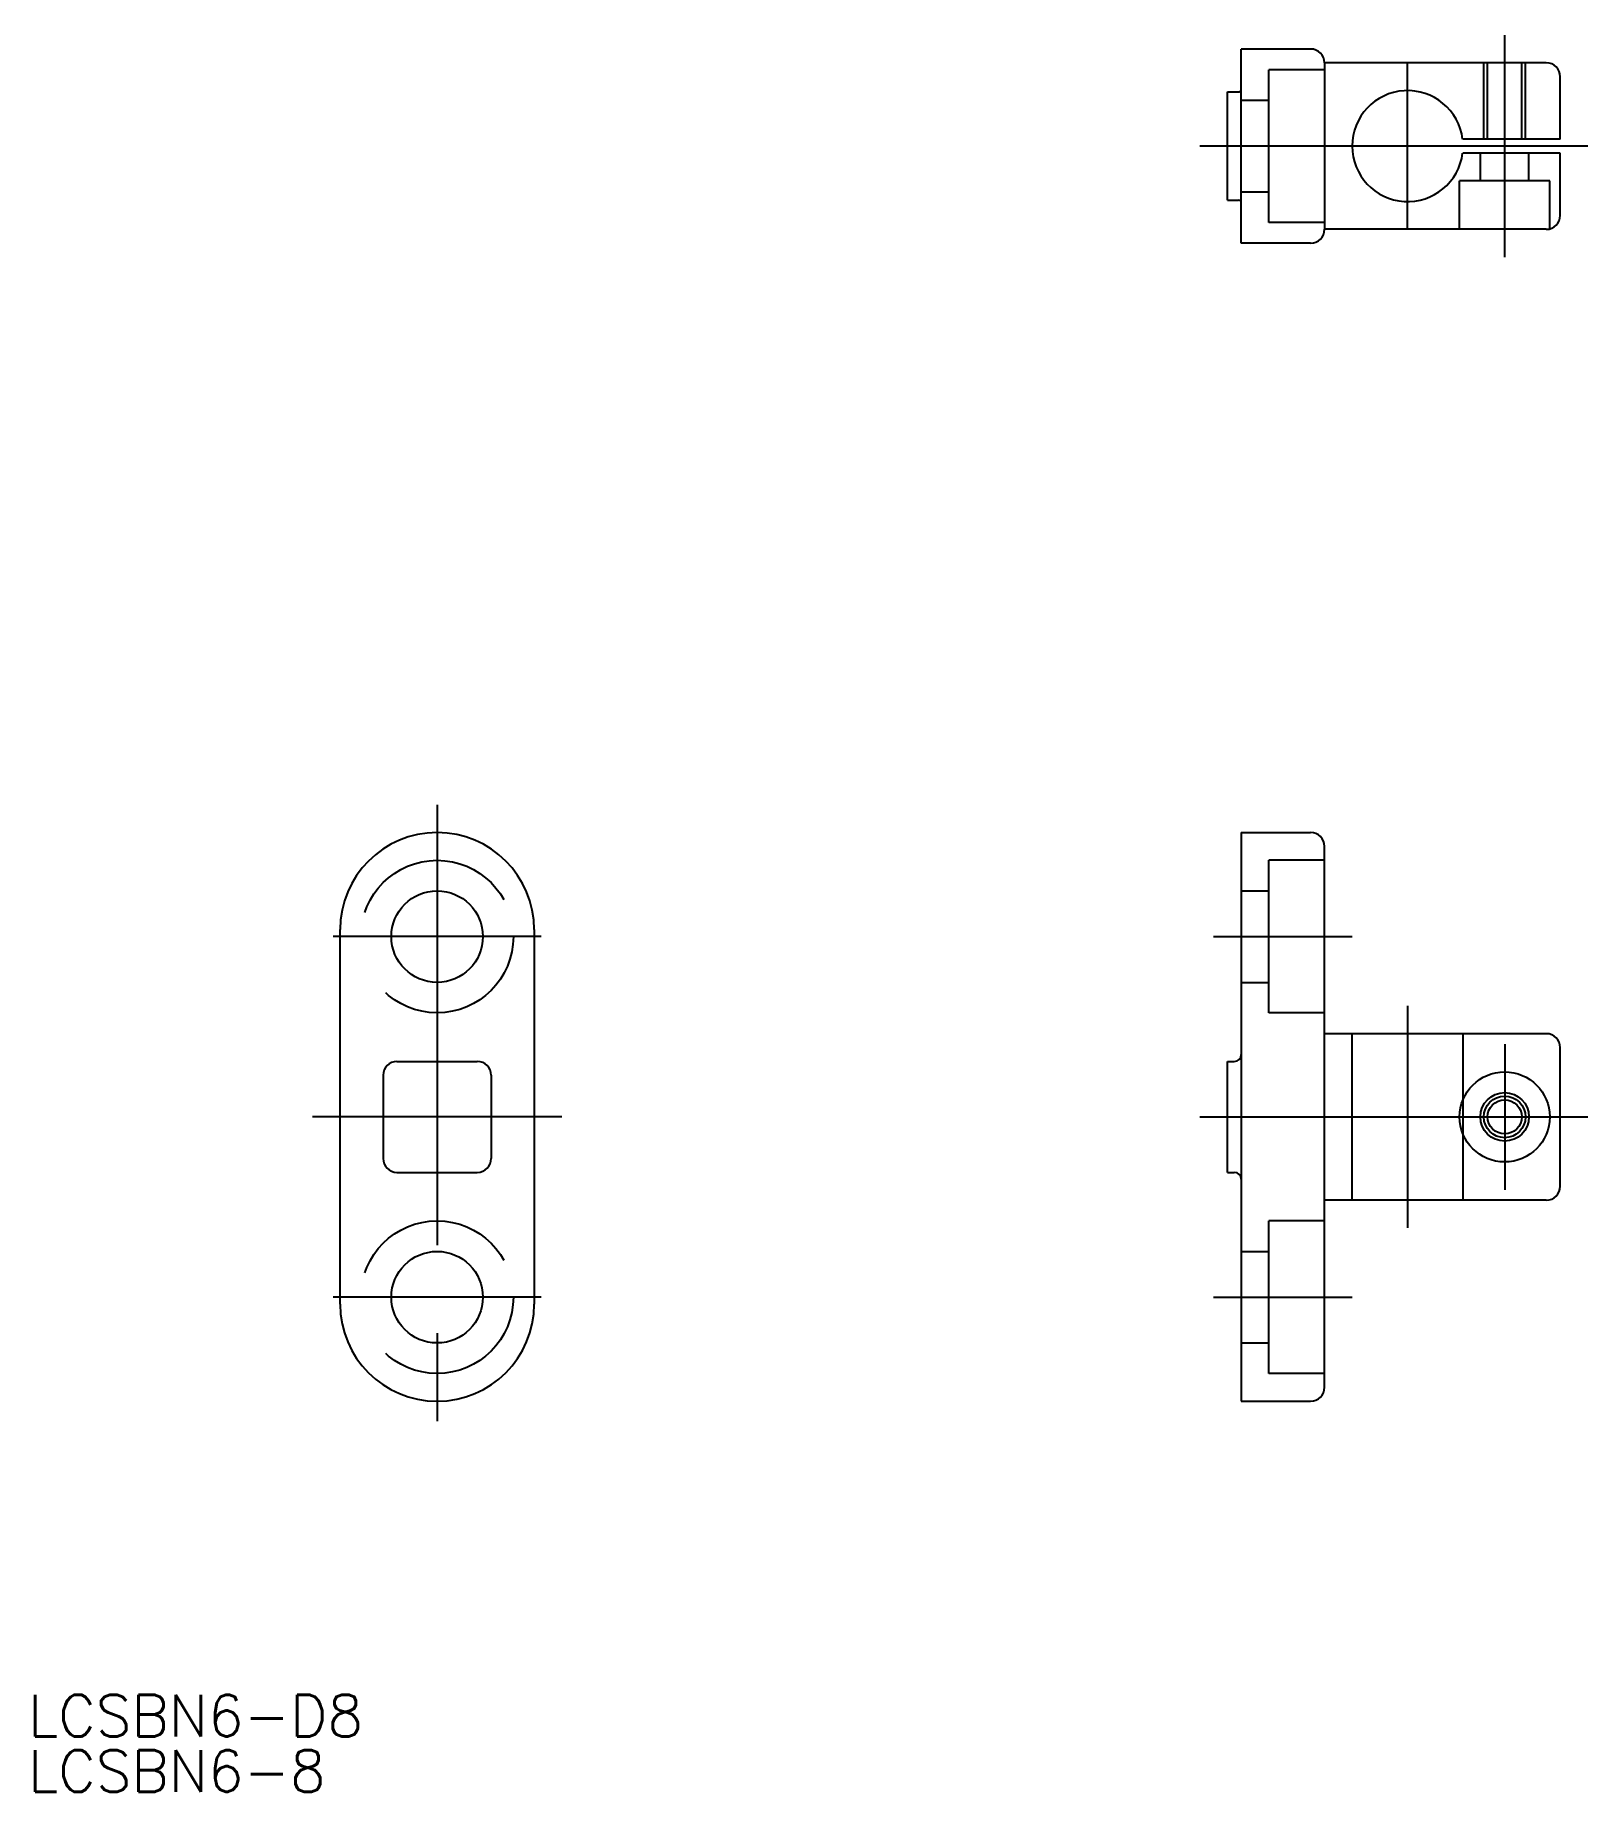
# Model space of a CAD drawing. Extents: x -99 to 13, y -49 to 78.
import ezdxf

# ---------------------------------------------------------------- set-up
doc = ezdxf.new("R2010")
doc.units = 0
doc.linetypes.add('CENTER', pattern=[50.8, 31.75, -6.35, 6.35, -6.35])
doc.linetypes.add('DASHED', pattern=[19.05, 12.7, -6.35])
doc.layers.get('0').update_dxf_attribs({"linetype": 'CONTINUOUS'})
doc.layers.add('CENTER', color=1, linetype='CENTER')
doc.styles.get("Standard").update_dxf_attribs({"font": 'txt.shx', "height": 3, "bigfont": 'bigfont.shx'})

msp = doc.modelspace()

# ---------------------------------------------------------------- linework, layer by layer
at = {"color": 7, "linetype": 'CONTINUOUS'}
for p, q in [((-12, 63), (-12, 77)), ((-7, 77), (-12, 77)), ((-6, 76), (-6, 64)), ((10, 76), (-6, 76)), ((11, 70.5), (11, 75)), ((-13, 66.1), (-13, 73.9)), ((-13, 73.9), (-12.2, 73.9)), ((11, 70.5), (3.97, 70.5)), ((11, 69.5), (3.97, 69.5)), ((11, 65), (11, 69.5)), ((-13, 66.1), (-12.2, 66.1)), ((10, 64), (-6, 64)), ((-7, 63), (-12, 63)), ((-12, 20.5), (-7, 20.5)), ((-12, 20.5), (-12, -20.5)), ((-6, -19.5), (-6, 19.5)), ((-77, -13.5), (-77, 13.5)), ((-63, 13.5), (-63, -13.5)), ((10, 6), (-6, 6)), ((-72.9, 4), (-67.1, 4)), ((-13, 4), (-12.5, 4)), ((-13, -4), (-13, 4)), ((11, -5), (11, 5)), ((-73.9, 3), (-73.9, -3)), ((-66.1, 3), (-66.1, -3)), ((-72.9, -4), (-67.1, -4)), ((-13, -4), (-12.5, -4)), ((10, -6), (-6, -6)), ((-12, -20.5), (-7, -20.5))]:
    msp.add_line(p, q, dxfattribs=at)
at = {"color": 3, "linetype": 'DASHED'}
for p, q in [((-6, 75.5), (-10, 75.5)), ((-10, 64.5), (-10, 75.5)), ((5.5, 70.5), (5.5, 76)), ((5.77, 70.5), (5.77, 76)), ((8.23, 70.5), (8.23, 76)), ((8.5, 70.5), (8.5, 76)), ((-12, 73.3), (-10, 73.3)), ((5.25, 67.5), (5.25, 69.5)), ((8.75, 67.5), (8.75, 69.5)), ((10.25, 67.5), (3.75, 67.5)), ((3.75, 64), (3.75, 67.5)), ((10.25, 64.03), (10.25, 67.5)), ((-12, 66.7), (-10, 66.7)), ((-6, 64.5), (-10, 64.5)), ((-6, 18.5), (-10, 18.5)), ((-10, 7.5), (-10, 18.5)), ((-12, 16.3), (-10, 16.3)), ((-12, 9.7), (-10, 9.7)), ((-6, 7.5), (-10, 7.5)), ((-4, -6), (-4, 6)), ((4, -6), (4, 6)), ((-10, -18.5), (-10, -7.5)), ((-6, -7.5), (-10, -7.5)), ((-12, -9.7), (-10, -9.7)), ((-12, -16.3), (-10, -16.3)), ((-6, -18.5), (-10, -18.5))]:
    msp.add_line(p, q, dxfattribs=at)
for centre in [(-70, 13), (-70, -13)]:
    msp.add_circle(centre, 5.5, dxfattribs=at)
at = {"color": 7, "linetype": 'CONTINUOUS'}
for centre, radius in [((-70, 13), 3.3), ((7, 0), 3.25), ((7, 0), 1.75), ((7, 0), 1.23), ((-70, -13), 3.3)]:
    msp.add_circle(centre, radius, dxfattribs=at)
at = {"color": 3, "linetype": 'CONTINUOUS'}
msp.add_circle((7, 0), 1.5, dxfattribs=at)
at = {"color": 7, "linetype": 'CONTINUOUS'}
for centre, radius, start, end in [((-7, 76), 1, 360, 90), ((10, 75), 1, 360, 90), ((-12.2, 74.1), 0.2, 270, 0), ((0, 70), 4, 7.1808, 352.8192), ((-12.2, 65.9), 0.2, 360, 90), ((10, 65), 1, 270, 360), ((-7, 64), 1, 270, 0), ((-70, 13.5), 7, 0, 180), ((-7, 19.5), 1, 360, 90), ((10, 5), 1, 360, 90), ((-72.9, 3), 1, 90, 180), ((-67.1, 3), 1, 360, 90), ((-12.5, 4.5), 0.5, 270, 0), ((-72.9, -3), 1, 180, 270), ((-67.1, -3), 1, 270, 0), ((-12.5, -4.5), 0.5, 0, 90), ((10, -5), 1, 270, 360), ((-70, -13.5), 7, 180, 0), ((-7, -19.5), 1, 270, 360)]:
    msp.add_arc(centre, radius, start, end, dxfattribs=at)
at = {"layer": 'CENTER', "color": 1, "linetype": 'CENTER'}
for p, q in [((7, 62), (7, 78)), ((0, 64), (0, 76)), ((13, 70), (-15, 70)), ((-70, 22.5), (-70, -22.5)), ((-62.5, 13), (-77.5, 13)), ((-14, 13), (-4, 13)), ((0, 8), (0, -8)), ((7, 5.25), (7, -5.25)), ((-61, 0), (-79, 0)), ((-15, 0), (13, 0)), ((-62.5, -13), (-77.5, -13)), ((-14, -13), (-4, -13))]:
    msp.add_line(p, q, dxfattribs=at)

# ---------------------------------------------------------------- texts
at = {"color": 7, "linetype": 'CONTINUOUS'}
for s, p in [('LCSBN6-D8', (-99.51, -44.67)), ('LCSBN6-8', (-99.51, -48.67))]:
    msp.add_text(s, height=3, dxfattribs=at).set_placement(p)

doc.saveas('drawing.dxf')
